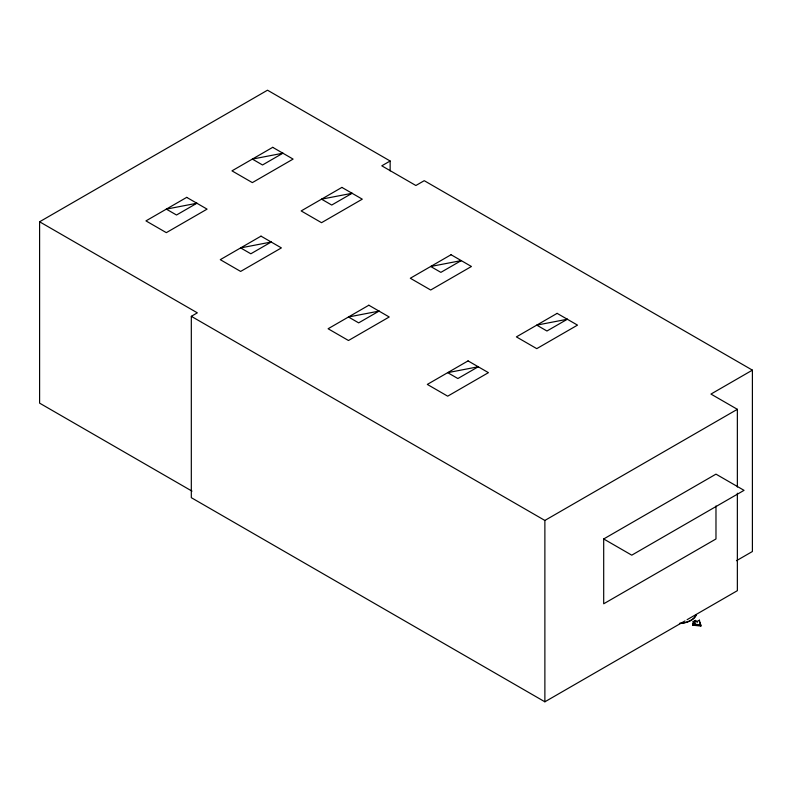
<?xml version="1.0" encoding="UTF-8"?>
<svg xmlns="http://www.w3.org/2000/svg" width="792" height="792" viewBox="0 0 792 792"><rect width="100%" height="100%" fill="white"/><g stroke="black" fill="none" stroke-linecap="round" stroke-linejoin="round"><path stroke-width="1.19" d="M192.001 491.129L39.6 403.138L39.6 221.78L267.508 90.199L390.149 161.004L390.149 170.874M390.149 161.004L381.793 165.825L415.879 185.506L424.235 180.685L752.4 370.141L752.4 551.509L736.461 560.706M684.961 620.928L544.876 701.801L191.317 497.683L191.317 316.315L197.327 312.84L39.6 221.78M752.4 370.141L710.959 394.07L737.362 409.315L737.362 487.04M191.317 316.315L544.876 520.443L737.362 409.315M603.692 538.966L715.978 474.141L744.044 490.347L631.759 555.172L603.692 538.966L603.692 603.791L715.978 538.966L715.978 505.94M687.1 619.691L737.362 590.674L737.362 493.208M693.109 621.68L695.336 620.393L697.158 621.453L699.386 620.166L700.9 626.056L692.703 625.175L692.703 624.017L694.931 622.74L694.931 623.898L693.109 622.839L693.109 621.68L694.931 622.74M692.703 625.175L694.188 624.324M692.703 624.017L700.9 624.898M699.692 622.264L700.9 626.056M699.386 620.166L699.386 621.324M697.158 621.453L697.158 622.611M695.336 620.393L695.336 621.552M544.876 520.443L544.876 701.801M696.029 615.404A19.206 11.088 0 0 1 679.477 623.561M696.029 615.226A19.206 11.088 0 0 1 679.477 623.383M272.715 147.332L231.977 170.854L252.351 182.615L293.089 159.093L272.715 147.332M186.704 197.366L145.956 220.889L166.33 232.65L207.068 209.128L186.704 197.366M282.902 153.212L262.528 164.974L252.351 159.093L282.902 153.212M196.881 203.247L176.517 215.008L166.33 209.128L196.881 203.247M341.906 187.407L301.168 210.929L321.532 222.691L362.281 199.168L341.906 187.407M261.013 236.145L220.275 259.667L240.639 271.428L281.388 247.906L261.013 236.145M352.093 193.288L331.719 205.049L321.532 199.168L352.093 193.288M271.201 242.025L250.826 253.787L240.639 247.906L271.201 242.025M451.054 254.727L410.315 278.249L430.69 290.011L471.428 266.488L451.054 254.727M368.844 305.227L328.106 328.749L348.48 340.51L389.218 316.988L368.844 305.227M461.241 260.608L440.867 272.369L430.69 266.488L461.241 260.608M379.031 311.108L358.657 322.869L348.48 316.988L379.031 311.108M468.062 360.895L427.314 384.417L447.688 396.178L488.426 372.656L468.062 360.895M557.132 313.365L516.394 336.887L536.758 348.648L577.507 325.126L557.132 313.365M478.249 366.775L457.875 378.536L447.688 372.656L478.249 366.775M567.319 319.245L546.945 331.007L536.758 325.126L567.319 319.245"/></g></svg>
